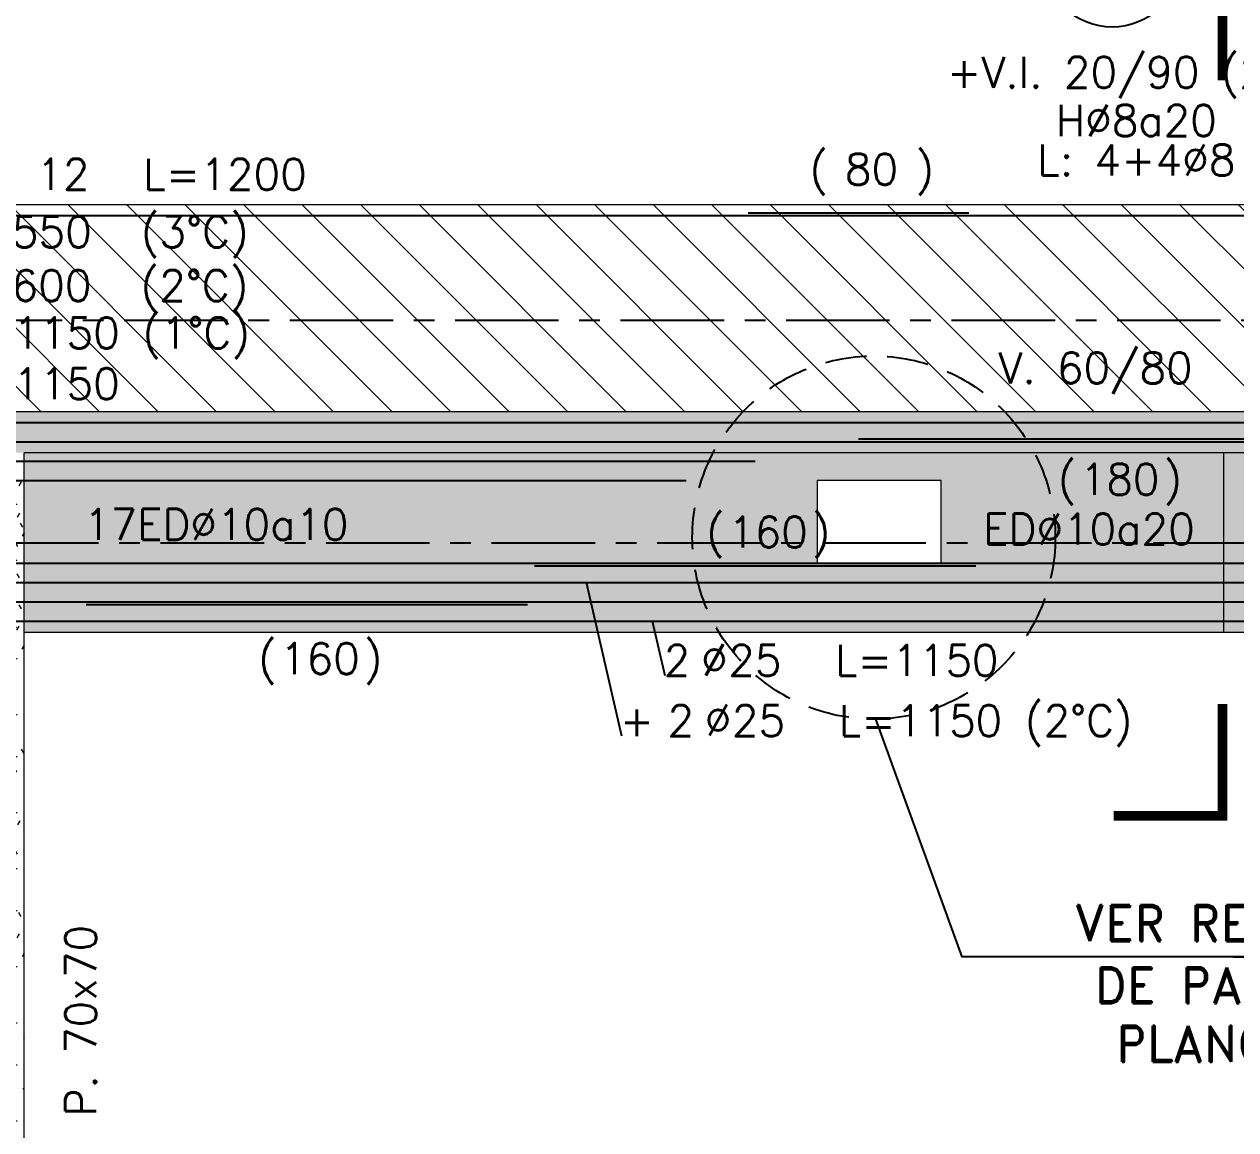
# Model space of a CAD drawing. Extents: x -58 to 5689, y 66 to 4123.
# Drawn here: x 3421.9 to 3861.2, y 3154.8 to 3555.6 of the extents above; entities that cross this region are included whole.
import ezdxf
from ezdxf.enums import TextEntityAlignment as Align
from ezdxf.xclip import XClip

# ---------------------------------------------------------------- set-up
doc = ezdxf.new("R2010")
doc.units = 0
doc.header["$LTSCALE"] = 30
doc.header["$MEASUREMENT"] = 0
doc.header["$XCLIPFRAME"] = 0
for name, pattern in [("EJE3-3'$0$CENTER", [2, 1.25, -0.25, 0.25, -0.25]), ("EJE3-3'$0$DASHED", [0.75, 0.5, -0.25]), ("EJE3-3'$0$RLE-PROYECCION", [0.71438, 0.47625, -0.23813])]:
    doc.linetypes.add(name, pattern=pattern)
doc.layers.get('0').update_dxf_attribs({"linetype": 'CONTINUOUS'})
for name, color, linetype in [("EJE3-3'$0$CORTES", 5, 'CONTINUOUS'), ("EJE3-3'$0$RLA-CONTORNOS", 3, 'CONTINUOUS'), ("EJE3-3'$0$RLA-CORTES", 5, 'CONTINUOUS'), ("EJE3-3'$0$RLA-FE", 7, 'CONTINUOUS'), ("EJE3-3'$0$RLA-TEXTOS-FE", 9, 'CONTINUOUS')]:
    doc.layers.add(name, color=color, linetype=linetype)
doc.layers.add("EJE3-3'$0$RLA-ACHURADO", color=30, linetype="EJE3-3'$0$RLE-PROYECCION", lineweight=15, transparency=0.7)
doc.layers.add("EJE3-3'$0$RLA-CONTORNO", color=30, linetype='CONTINUOUS', lineweight=15)
doc.layers.add("EJE3-3'$0$RLA-TEXTOS-1", color=9, linetype='CONTINUOUS', lineweight=9)
doc.styles.add("EJE3-3'$0$RomanD", font='romand.shx', dxfattribs={"height": 31.5})
doc.styles.add("EJE3-3'$0$RomanS", font='romans.shx', dxfattribs={"height": 11.25})
doc.styles.add("EJE3-3'$0$Standard", font='txt')
pattern_1 = [(0, (-1824.927, -1302.188), (20.32, 5.08), [1.676, -13.564, 1.676, -13.564, -81.28]), (0, (-1824.927, -1302.188), (20.32, 5.08), [-30.48, 1.676, -28.804, 1.676, -13.564, -35.56]), (0, (-1824.927, -1302.188), (20.32, 5.08), [-76.2, 1.676, -8.484, 1.676, -23.724]), (120, (-1817.307, -1299.648), (-14.559409, 15.057636), [1.676, -13.564, 1.676, -13.564, -81.28]), (120, (-1817.307, -1299.648), (-14.559409, 15.057636), [-30.48, 1.676, -28.804, 1.676, -13.564, -35.56]), (120, (-1817.307, -1299.648), (-14.559409, 15.057636), [-76.2, 1.676, -8.484, 1.676, -23.724]), (240, (-1814.767, -1289.488), (-5.760591, -20.137636), [1.676, -13.564, 1.676, -13.564, -81.28]), (240, (-1814.767, -1289.488), (-5.760591, -20.137636), [-30.48, 1.676, -28.804, 1.676, -13.564, -35.56]), (240, (-1814.767, -1289.488), (-5.760591, -20.137636), [-76.2, 1.676, -8.484, 1.676, -23.724])]

# ---------------------------------------------------------------- blocks, each defined once
blk = doc.blocks.new('*U194')
at = {"layer": "EJE3-3'$0$RLA-FE"}
blk.add_line((0, 0), (1068.21, 0), dxfattribs=at)
at = {"layer": "EJE3-3'$0$RLA-FE", "color": 3, "style": "EJE3-3'$0$RomanS", "flags": 8}
for tag, p in [('F=', (394.97, 8.4)), ('NUM', (409.38, 8.4))]:
    blk.add_attdef(tag, text='', height=11.25, dxfattribs=at).set_placement(p, align=Align.RIGHT)
at = {"layer": "EJE3-3'$0$RLA-FE", "color": 3, "style": "EJE3-3'$0$RomanS"}
for tag, p, flags in [('PHI', (413.27, 8.62), 14), ('DIAM', (423.13, 8.4), 12), ('MINUS', (445.15, 8.4), 13), ('MARK', (458.54, 8.4), 13), ('TEXTO_FE1', (462.8, 8.4), 8), ('TEXTO_FE2', (529.36, 8.42), 8), ('TIPO', (573.8, -75.78), 13), ('NVECES', (559.93, -94.72), 13), ('NUMFE', (563.86, -114.48), 13), ('CAPA', (572.06, -133.6), 13), ('DESPLAZA', (278.34, -151.59), 13), ('ESPACIO', (284.39, -169.95), 13), ('CANT', (298.23, -188.75), 13)]:
    blk.add_attdef(tag, p, '', height=11.25, dxfattribs=dict(at, flags=flags))
blk = doc.blocks.new('*U192')
at = {"layer": "EJE3-3'$0$RLA-FE"}
for p, q in [((0, 0), (1068.21, 0)), ((1068.21, 0), (1118.21, 0))]:
    blk.add_line(p, q, dxfattribs=at)
at = {"layer": "EJE3-3'$0$RLA-FE", "color": 3, "style": "EJE3-3'$0$RomanS", "flags": 8}
for tag, p in [('F=', (575.95, 33.82)), ('NUM', (590.36, 33.82))]:
    blk.add_attdef(tag, text='', height=11.25, dxfattribs=at).set_placement(p, align=Align.RIGHT)
at = {"layer": "EJE3-3'$0$RLA-FE", "color": 3, "style": "EJE3-3'$0$RomanS"}
for tag, p, flags in [('PHI', (594.25, 34.03), 14), ('DIAM', (604.11, 33.82), 12), ('MINUS', (626.13, 33.82), 13), ('MARK', (639.52, 33.82), 13), ('TEXTO_FE1', (642.82, 33.82), 8), ('TEXTO_FE2', (710.34, 33.83), 8), ('TIPO', (573.8, -75.78), 13), ('NVECES', (559.93, -94.72), 13), ('NUMFE', (563.86, -114.48), 13), ('CAPA', (572.06, -133.6), 13), ('DESPLAZA', (278.34, -151.59), 13), ('ESPACIO', (284.39, -169.95), 13), ('CANT', (298.23, -188.75), 13)]:
    blk.add_attdef(tag, p, '', height=11.25, dxfattribs=dict(at, flags=flags))
blk = doc.blocks.new('*U123')
at = {"layer": "EJE3-3'$0$RLA-FE"}
for q in [(0, 0), (468.21, 0)]:
    blk.add_line((0, 0), q, dxfattribs=at)
at = {"layer": "EJE3-3'$0$RLA-FE", "color": 3, "style": "EJE3-3'$0$RomanS", "flags": 8}
for tag, p in [('F=', (183.44, 36.32)), ('NUM', (197.85, 36.32))]:
    blk.add_attdef(tag, text='', height=11.25, dxfattribs=at).set_placement(p, align=Align.RIGHT)
at = {"layer": "EJE3-3'$0$RLA-FE", "color": 3, "style": "EJE3-3'$0$RomanS"}
for tag, p, flags in [('PHI', (201.74, 36.54), 14), ('DIAM', (211.6, 36.32), 12), ('MINUS', (233.62, 36.32), 13), ('MARK', (247.01, 36.32), 13), ('TEXTO_FE1', (250.31, 36.32), 8), ('TEXTO_FE2', (317.83, 36.34), 8), ('TIPO', (273.8, -75.78), 13), ('NVECES', (259.93, -94.72), 13), ('NUMFE', (263.86, -114.48), 13), ('CAPA', (272.06, -133.6), 13), ('DESPLAZA', (278.34, -151.59), 13), ('ESPACIO', (284.39, -169.95), 13), ('CANT', (298.23, -188.75), 13)]:
    blk.add_attdef(tag, p, '', height=11.25, dxfattribs=dict(at, flags=flags))
blk = doc.blocks.new('*U169')
at = {"layer": "EJE3-3'$0$RLA-FE", "color": 6}
blk.add_line((0, 1), (180, 1), dxfattribs=at)
at = {"layer": "EJE3-3'$0$RLA-FE", "color": 3, "style": "EJE3-3'$0$RomanS", "flags": 8}
for tag, p in [('(', (75.66, -19.25)), ('EMP', (94.68, -19.25)), (')', (113.99, -19.25))]:
    blk.add_attdef(tag, text='', height=11.25, dxfattribs=at).set_placement(p, align=Align.CENTER)
blk = doc.blocks.new('*U193')
at = {"layer": "EJE3-3'$0$RLA-FE"}
for p, q in [((0, 0), (518.21, 0)), ((518.21, 0), (568.21, 0)), ((568.21, 0), (600, 0)), ((600, 0), (600, 0))]:
    blk.add_line(p, q, dxfattribs=at)
at = {"layer": "EJE3-3'$0$RLA-FE", "color": 3, "style": "EJE3-3'$0$RomanS", "flags": 8}
for tag, p in [('F=', (242.83, 57.99)), ('NUM', (257.24, 57.99))]:
    blk.add_attdef(tag, text='', height=11.25, dxfattribs=at).set_placement(p, align=Align.RIGHT)
at = {"layer": "EJE3-3'$0$RLA-FE", "color": 3, "style": "EJE3-3'$0$RomanS"}
for tag, p, flags in [('PHI', (261.13, 58.2), 14), ('DIAM', (270.99, 57.99), 12), ('MINUS', (293.01, 57.99), 13), ('MARK', (306.4, 57.99), 13), ('TEXTO_FE1', (309.7, 57.99), 8), ('TEXTO_FE2', (377.22, 58), 8), ('TIPO', (298.8, -75.78), 13), ('NVECES', (284.93, -94.72), 13), ('NUMFE', (288.86, -114.48), 13), ('CAPA', (297.06, -133.6), 13), ('DESPLAZA', (278.34, -151.59), 13), ('ESPACIO', (284.39, -169.95), 13), ('CANT', (298.23, -188.75), 13)]:
    blk.add_attdef(tag, p, '', height=11.25, dxfattribs=dict(at, flags=flags))
blk = doc.blocks.new('*U195')
at = {"layer": "EJE3-3'$0$RLA-FE"}
for p, q in [((0, 0), (468.21, 0)), ((468.21, 0), (518.21, 0)), ((518.21, 0), (550, 0)), ((550, 0), (550, 0))]:
    blk.add_line(p, q, dxfattribs=at)
at = {"layer": "EJE3-3'$0$RLA-FE", "color": 3, "style": "EJE3-3'$0$RomanS", "flags": 8}
for tag, p in [('F=', (217.93, 84.45)), ('NUM', (232.34, 84.45))]:
    blk.add_attdef(tag, text='', height=11.25, dxfattribs=at).set_placement(p, align=Align.RIGHT)
at = {"layer": "EJE3-3'$0$RLA-FE", "color": 3, "style": "EJE3-3'$0$RomanS"}
for tag, p, flags in [('PHI', (236.24, 84.67), 14), ('DIAM', (246.09, 84.45), 12), ('MINUS', (268.11, 84.45), 13), ('MARK', (281.5, 84.45), 13), ('TEXTO_FE1', (284.8, 84.45), 8), ('TEXTO_FE2', (352.33, 84.47), 8), ('TIPO', (273.8, -75.78), 13), ('NVECES', (259.93, -94.72), 13), ('NUMFE', (263.86, -114.48), 13), ('CAPA', (272.06, -133.6), 13), ('DESPLAZA', (278.34, -151.59), 13), ('ESPACIO', (284.39, -169.95), 13), ('CANT', (298.23, -188.75), 13)]:
    blk.add_attdef(tag, p, '', height=11.25, dxfattribs=dict(at, flags=flags))
blk = doc.blocks.new('*U190')
at = {"layer": "EJE3-3'$0$RLA-FE"}
blk.add_line((0, 0), (1068.21, 0), dxfattribs=at)
at = {"layer": "EJE3-3'$0$RLA-FE", "color": 3, "style": "EJE3-3'$0$RomanS", "flags": 8}
for tag, p in [('F=', (594.6, -19.89)), ('NUM', (609.01, -19.89))]:
    blk.add_attdef(tag, text='', height=11.25, dxfattribs=at).set_placement(p, align=Align.RIGHT)
at = {"layer": "EJE3-3'$0$RLA-FE", "color": 3, "style": "EJE3-3'$0$RomanS"}
for tag, p, flags in [('PHI', (612.91, -19.68), 12), ('DIAM', (622.76, -19.89), 12), ('MINUS', (644.78, -19.89), 13), ('MARK', (658.17, -19.89), 13), ('TEXTO_FE1', (661.48, -19.89), 8), ('TEXTO_FE2', (729, -19.88), 8), ('TIPO', (573.8, -57.92), 13), ('NVECES', (559.93, -76.86), 13), ('NUMFE', (563.86, -96.62), 13), ('CAPA', (572.06, -115.74), 13), ('DESPLAZA', (277.18, -134.17), 13), ('ESPACIO', (283.22, -152.53), 13), ('CANT', (297.06, -171.33), 13)]:
    blk.add_attdef(tag, p, '', height=11.25, dxfattribs=dict(at, flags=flags))
blk = doc.blocks.new('*U187')
at = {"layer": "EJE3-3'$0$RLA-FE"}
for p, q in [((0, 0), (1068.21, 0)), ((1068.21, 0), (1118.21, 0)), ((1118.21, 0), (1150, 0)), ((1150, 0), (1150, 0))]:
    blk.add_line(p, q, dxfattribs=at)
at = {"layer": "EJE3-3'$0$RLA-FE", "color": 3, "style": "EJE3-3'$0$RomanS", "flags": 8}
for tag, p in [('F=', (422.21, -36.3)), ('NUM', (436.62, -36.3))]:
    blk.add_attdef(tag, text='', height=11.25, dxfattribs=at).set_placement(p, align=Align.RIGHT)
at = {"layer": "EJE3-3'$0$RLA-FE", "color": 3, "style": "EJE3-3'$0$RomanS"}
for tag, p, flags in [('PHI', (440.52, -36.08), 12), ('DIAM', (450.37, -36.3), 12), ('MINUS', (472.39, -36.3), 13), ('MARK', (485.78, -36.3), 13), ('TEXTO_FE1', (489.08, -36.3), 8), ('TEXTO_FE2', (556.6, -36.28), 8), ('TIPO', (573.8, -57.92), 13), ('NVECES', (559.93, -76.86), 13), ('NUMFE', (563.86, -96.62), 13), ('CAPA', (572.06, -115.74), 13), ('DESPLAZA', (277.18, -134.17), 13), ('ESPACIO', (283.22, -152.53), 13), ('CANT', (297.06, -171.33), 13)]:
    blk.add_attdef(tag, p, '', height=11.25, dxfattribs=dict(at, flags=flags))
blk = doc.blocks.new('*U197')
at = {"layer": "EJE3-3'$0$RLA-FE"}
for q in [(0, 0), (1068.21, 0)]:
    blk.add_line((0, 0), q, dxfattribs=at)
at = {"layer": "EJE3-3'$0$RLA-FE", "color": 3, "style": "EJE3-3'$0$RomanS", "flags": 8}
for tag, p in [('F=', (483.44, -36.3)), ('NUM', (497.85, -36.3))]:
    blk.add_attdef(tag, text='', height=11.25, dxfattribs=at).set_placement(p, align=Align.RIGHT)
at = {"layer": "EJE3-3'$0$RLA-FE", "color": 3, "style": "EJE3-3'$0$RomanS"}
for tag, p, flags in [('PHI', (501.74, -36.08), 12), ('DIAM', (511.6, -36.3), 12), ('MINUS', (533.62, -36.3), 13), ('MARK', (547.01, -36.3), 13), ('TEXTO_FE1', (550.31, -36.3), 8), ('TEXTO_FE2', (617.83, -36.28), 8), ('TIPO', (573.8, -57.92), 13), ('NVECES', (559.93, -76.86), 13), ('NUMFE', (563.86, -96.62), 13), ('CAPA', (572.06, -115.74), 13), ('DESPLAZA', (277.18, -134.17), 13), ('ESPACIO', (283.22, -152.53), 13), ('CANT', (297.06, -171.33), 13)]:
    blk.add_attdef(tag, p, '', height=11.25, dxfattribs=dict(at, flags=flags))
blk = doc.blocks.new('*U199')
at = {"layer": "EJE3-3'$0$RLA-FE", "color": 6}
blk.add_line((0, -1), (160, -1), dxfattribs=at)
at = {"layer": "EJE3-3'$0$RLA-FE", "color": 3, "style": "EJE3-3'$0$RomanS", "flags": 8}
for tag, p in [('(', (65.66, -26.21)), (')', (103.99, -26.21)), ('EMP', (84.68, -26.21))]:
    blk.add_attdef(tag, text='', height=11.25, dxfattribs=at).set_placement(p, align=Align.CENTER)
blk = doc.blocks.new('*U191')
at = {"layer": "EJE3-3'$0$RLA-FE"}
blk.add_line((0, 0), (1068.21, 0), dxfattribs=at)
at = {"layer": "EJE3-3'$0$RLA-FE", "color": 3, "style": "EJE3-3'$0$RomanS", "flags": 8}
for tag, p in [('F=', (483.44, -55.75)), ('NUM', (497.85, -55.75))]:
    blk.add_attdef(tag, text='', height=11.25, dxfattribs=at).set_placement(p, align=Align.RIGHT)
at = {"layer": "EJE3-3'$0$RLA-FE", "color": 3, "style": "EJE3-3'$0$RomanS"}
for tag, p, flags in [('PHI', (501.74, -55.54), 12), ('DIAM', (511.6, -55.75), 12), ('MINUS', (533.62, -55.75), 13), ('MARK', (547.01, -55.75), 13), ('TEXTO_FE1', (550.31, -55.75), 8), ('TIPO', (573.8, -57.92), 13), ('TEXTO_FE2', (617.83, -55.73), 8), ('NVECES', (559.93, -76.86), 13), ('NUMFE', (563.86, -96.62), 13), ('CAPA', (572.06, -115.74), 13), ('DESPLAZA', (277.18, -134.17), 13), ('ESPACIO', (283.22, -152.53), 13), ('CANT', (297.06, -171.33), 13)]:
    blk.add_attdef(tag, p, '', height=11.25, dxfattribs=dict(at, flags=flags))
blk = doc.blocks.new('*U188')
at = {"layer": "EJE3-3'$0$RLA-FE"}
for p, q in [((0, 0), (1068.21, 0)), ((1068.21, 0), (1118.21, 0)), ((1118.21, 0), (1150, 0)), ((1150, 0), (1150, 0))]:
    blk.add_line(p, q, dxfattribs=at)
at = {"layer": "EJE3-3'$0$RLA-FE", "color": 3, "style": "EJE3-3'$0$RomanS"}
for tag, p, flags in [('TIPO', (573.8, -57.92), 13), ('PHI', (279, -70.12), 12), ('DIAM', (288.86, -70.33), 12), ('MINUS', (310.88, -70.33), 13), ('MARK', (324.27, -70.33), 13), ('TEXTO_FE1', (327.57, -70.33), 8), ('TEXTO_FE2', (395.09, -70.31), 8), ('NVECES', (559.93, -76.86), 13), ('NUMFE', (563.86, -96.62), 13), ('CAPA', (572.06, -115.74), 13), ('DESPLAZA', (277.18, -134.17), 13), ('ESPACIO', (283.22, -152.53), 13), ('CANT', (297.06, -171.33), 13)]:
    blk.add_attdef(tag, p, '', height=11.25, dxfattribs=dict(at, flags=flags))
at = {"layer": "EJE3-3'$0$RLA-FE", "color": 3, "style": "EJE3-3'$0$RomanS", "flags": 8}
for tag, p in [('F=', (260.7, -70.33)), ('NUM', (275.11, -70.33))]:
    blk.add_attdef(tag, text='', height=11.25, dxfattribs=at).set_placement(p, align=Align.RIGHT)
blk = doc.blocks.new('*U196')
at = {"layer": "EJE3-3'$0$RLA-FE"}
for q in [(0, 0), (1068.21, 0)]:
    blk.add_line((0, 0), q, dxfattribs=at)
at = {"layer": "EJE3-3'$0$RLA-FE", "color": 3, "style": "EJE3-3'$0$RomanS"}
for tag, p, flags in [('TIPO', (573.8, -57.92), 13), ('PHI', (339.98, -70.11), 12), ('DIAM', (349.83, -70.33), 12), ('MINUS', (371.85, -70.33), 13), ('MARK', (385.24, -70.33), 13), ('TEXTO_FE1', (388.54, -70.33), 8), ('TEXTO_FE2', (456.06, -70.31), 8), ('NVECES', (559.93, -76.86), 13), ('NUMFE', (563.86, -96.62), 13), ('CAPA', (572.06, -115.74), 13), ('DESPLAZA', (277.18, -134.17), 13), ('ESPACIO', (283.22, -152.53), 13), ('CANT', (297.06, -171.33), 13)]:
    blk.add_attdef(tag, p, '', height=11.25, dxfattribs=dict(at, flags=flags))
at = {"layer": "EJE3-3'$0$RLA-FE", "color": 3, "style": "EJE3-3'$0$RomanS", "flags": 8}
for tag, p in [('F=', (321.67, -70.33)), ('NUM', (336.08, -70.33))]:
    blk.add_attdef(tag, text='', height=11.25, dxfattribs=at).set_placement(p, align=Align.RIGHT)
blk = doc.blocks.new('*U189')
at = {"layer": "EJE3-3'$0$RLA-FE", "color": 6}
blk.add_line((0, -1), (160, -1), dxfattribs=at)
at = {"layer": "EJE3-3'$0$RLA-FE", "color": 3, "style": "EJE3-3'$0$RomanS", "flags": 8}
for tag, p in [('(', (65.66, 5.62)), (')', (103.99, 5.62)), ('EMP', (84.68, 5.62))]:
    blk.add_attdef(tag, text='', height=11.25, dxfattribs=at).set_placement(p, align=Align.CENTER)
blk = doc.blocks.new('*X361')
at = {"color": 0}
for p, q in [((2610.12, 1260), (2610.36, 1260)), ((2611.85, 1257.5), (2612.86, 1257.5)), ((2613.19, 1255), (2615.36, 1255)), ((2614.19, 1252.5), (2617.86, 1252.5)), ((2614.89, 1250), (2620.36, 1250)), ((2615.32, 1247.5), (2622.86, 1247.5)), ((2615.49, 1245), (2625.36, 1245)), ((2615.09, 1240), (2621.36, 1240)), ((2615.42, 1242.5), (2623.86, 1242.5)), ((2613.62, 1235), (2616.36, 1235)), ((2614.5, 1237.5), (2618.86, 1237.5)), ((2610.87, 1230), (2611.36, 1230)), ((2612.43, 1232.5), (2613.86, 1232.5)), ((2608.83, 1227.5), (2608.86, 1227.5))]:
    blk.add_line(p, q, dxfattribs=at)
blk = doc.blocks.new('*U363')
at = {"layer": "EJE3-3'$0$RLA-CORTES", "color": 2, "linetype": 'Continuous'}
for p, q in [((-57.68, 77.32), (-75.36, 59.64)), ((-75.36, 59.64), (-57.68, 41.96))]:
    blk.add_line(p, q, dxfattribs=at)
at = {"layer": "EJE3-3'$0$RLA-CORTES", "color": 2, "linetype": 'Continuous', "const_width": 3.5}
blk.add_lwpolyline([(-65, 59.64), (0, 59.64), (0, 15.14)], dxfattribs=at)
at = {"layer": "EJE3-3'$0$RLA-CORTES", "color": 2, "const_width": 3.51}
blk.add_lwpolyline([(-39.53, -251.38), (0, -251.38), (0, -210.91)], dxfattribs=at)
at = {"layer": "EJE3-3'$0$RLA-CORTES", "color": 1, "linetype": 'Continuous'}
blk.add_arc((-40, 59.64), 25, 225, 135, dxfattribs=at)
at = {"layer": "EJE3-3'$0$RLA-CORTES", "color": 2, "linetype": 'Continuous'}
blk.add_arc((-40, 59.64), 25, 135, 225, dxfattribs=at)
at = {"layer": "EJE3-3'$0$RLA-CORTES", "color": 2, "linetype": 'Continuous', "xscale": -1}
blk.add_blockref('*X361', (2550.5, -1184.86), dxfattribs=at)
at = {"layer": "EJE3-3'$0$RLA-CORTES", "color": 3, "linetype": 'Continuous', "flags": 12}
for tag, style, p in [('CORTE', "EJE3-3'$0$RomanD", (-40.55, 65.92)), ('PLANO', "EJE3-3'$0$Standard", (-40.42, 40.8))]:
    blk.add_attdef(tag, text='', height=13, dxfattribs=dict(at, style=style)).set_placement(p, align=Align.CENTER)
at = {"layer": "EJE3-3'$0$RLA-CORTES", "color": 3, "linetype": 'Continuous', "style": "EJE3-3'$0$RomanD", "flags": 13}
blk.add_attdef('NUM', text='', height=13, dxfattribs=at).set_placement((42.87, -10.98), align=Align.MIDDLE)
blk = doc.blocks.new("EJE3-3'$0$A$C77AA4CF1")
at = {"layer": "EJE3-3'$0$CORTES", "color": 1, "linetype": 'Continuous'}
for points in [[(243.25, 38.09), (97.89, 38.09), (66.5, 124.27)], [(196.23, 38.09), (341.58, 38.09), (372.98, 124.27)]]:
    blk.add_lwpolyline(points, dxfattribs=at)
at = {"layer": "EJE3-3'$0$CORTES", "color": 1, "linetype": "EJE3-3'$0$DASHED"}
blk.add_circle((65.8, 190.07), 65.8, dxfattribs=at)
at = {"layer": "EJE3-3'$0$CORTES", "color": 3, "style": "EJE3-3'$0$RomanD"}
for s, p in [('VER REF. TIP. 2', (138.54, 43.76)), ('DE PASADA EN', (145.85, 21.23)), ('PLANO Nº002', (153.64, 0))]:
    blk.add_text(s, height=13, dxfattribs=at).set_placement(p)
blk = doc.blocks.new('*U427')
at = {"layer": "EJE3-3'$0$RLA-FE"}
for p, q in [((0, 0), (1118.21, 0)), ((1118.21, 0), (1168.21, 0)), ((1168.21, 0), (1200, 0)), ((1200, 0), (1200, 0))]:
    blk.add_line(p, q, dxfattribs=at)
at = {"layer": "EJE3-3'$0$RLA-FE", "color": 3, "style": "EJE3-3'$0$RomanS", "flags": 8}
for tag, p in [('F=', (833.74, 9.32)), ('NUM', (848.15, 9.32))]:
    blk.add_attdef(tag, text='', height=11.25, dxfattribs=at).set_placement(p, align=Align.RIGHT)
at = {"layer": "EJE3-3'$0$RLA-FE", "color": 3, "style": "EJE3-3'$0$RomanS"}
for tag, p, flags in [('PHI', (852.05, 9.54), 14), ('DIAM', (861.9, 9.32), 12), ('MINUS', (883.92, 9.32), 13), ('MARK', (897.31, 9.32), 13), ('TEXTO_FE1', (900.61, 9.32), 8), ('TEXTO_FE2', (968.13, 9.34), 8), ('TIPO', (598.8, -75.78), 13), ('NVECES', (584.93, -94.72), 13), ('NUMFE', (588.86, -114.48), 13), ('CAPA', (597.06, -133.6), 13), ('DESPLAZA', (278.34, -151.59), 13), ('ESPACIO', (284.39, -169.95), 13), ('CANT', (298.23, -188.75), 13)]:
    blk.add_attdef(tag, p, '', height=11.25, dxfattribs=dict(at, flags=flags))
blk = doc.blocks.new('*U424')
at = {"layer": "EJE3-3'$0$RLA-FE"}
for q in [(0, 0), (1118.21, 0)]:
    blk.add_line((0, 0), q, dxfattribs=at)
at = {"layer": "EJE3-3'$0$RLA-FE", "color": 3, "style": "EJE3-3'$0$RomanS", "flags": 8}
for tag, p in [('F=', (508.44, 9.32)), ('NUM', (522.85, 9.32))]:
    blk.add_attdef(tag, text='', height=11.25, dxfattribs=at).set_placement(p, align=Align.RIGHT)
at = {"layer": "EJE3-3'$0$RLA-FE", "color": 3, "style": "EJE3-3'$0$RomanS"}
for tag, p, flags in [('PHI', (526.74, 9.54), 14), ('DIAM', (536.6, 9.32), 12), ('MINUS', (558.62, 9.32), 13), ('MARK', (572.01, 9.32), 13), ('TEXTO_FE1', (575.31, 9.32), 8), ('TEXTO_FE2', (642.83, 9.34), 8), ('TIPO', (598.8, -75.78), 13), ('NVECES', (584.93, -94.72), 13), ('NUMFE', (588.86, -114.48), 13), ('CAPA', (597.06, -133.6), 13), ('DESPLAZA', (278.34, -151.59), 13), ('ESPACIO', (284.39, -169.95), 13), ('CANT', (298.23, -188.75), 13)]:
    blk.add_attdef(tag, p, '', height=11.25, dxfattribs=dict(at, flags=flags))
blk = doc.blocks.new('*U425')
at = {"layer": "EJE3-3'$0$RLA-FE", "color": 6}
blk.add_line((0, 1), (80, 1), dxfattribs=at)
at = {"layer": "EJE3-3'$0$RLA-FE", "color": 3, "style": "EJE3-3'$0$RomanS", "flags": 8}
for tag, p in [('(', (25.66, 11.14)), ('EMP', (44.68, 11.14)), (')', (63.99, 11.14))]:
    blk.add_attdef(tag, text='', height=11.25, dxfattribs=at).set_placement(p, align=Align.CENTER)
blk = doc.blocks.new("EJE3-3'")
at = {"layer": "EJE3-3'$0$RLA-ACHURADO"}
h = blk.add_hatch(dxfattribs=at)
h.set_pattern_fill('RLE-N_E__2_ETAPA', color=256, style=0, pattern_type=2)
h.set_pattern_definition([(315, (-1824.927, -1302.188), (10.6066, 10.6066), [])])
h.paths.add_polyline_path([(680.82, 1183), (1115.48, 1183), (1115.48, 1258), (615.48, 1258), (615.48, 1183), (640.48, 1183)], flags=0)
h = blk.add_hatch(dxfattribs=at)
h.set_pattern_fill('SAND - DENSE', color=256, style=0, pattern_type=2)
h.set_pattern_definition(pattern_1)
h.paths.add_polyline_path([(1570.48, 1168), (2135.48, 1168), (2135.48, 1171), (2070.48, 1171), (2070.48, 1183), (635.48, 1183), (635.48, 1168), (1381.4, 1168)], flags=0)
h = blk.add_hatch(dxfattribs=at)
h.set_pattern_fill('SAND - DENSE', color=256, style=0, pattern_type=2)
h.set_pattern_definition(pattern_1)
h.paths.add_polyline_path([(635.48, 787), (640.48, 787), (640.48, 1168), (635.48, 1168), (635.48, 1103), (575.48, 1103), (575.48, 1168), (570.48, 1168), (570.48, 787)], flags=0)
h = blk.add_hatch(dxfattribs=at)
h.set_pattern_fill('SAND - DENSE', color=256, style=0, pattern_type=2)
h.set_pattern_definition([(0, (-1824.926, -1302.188), (20.32, 5.08), [1.676, -13.564, 1.676, -13.564, -81.28]), (0, (-1824.926, -1302.188), (20.32, 5.08), [-30.48, 1.676, -28.804, 1.676, -13.564, -35.56]), (0, (-1824.926, -1302.188), (20.32, 5.08), [-76.2, 1.676, -8.484, 1.676, -23.724]), (120, (-1817.306, -1299.648), (-14.559409, 15.057636), [1.676, -13.564, 1.676, -13.564, -81.28]), (120, (-1817.306, -1299.648), (-14.559409, 15.057636), [-30.48, 1.676, -28.804, 1.676, -13.564, -35.56]), (120, (-1817.306, -1299.648), (-14.559409, 15.057636), [-76.2, 1.676, -8.484, 1.676, -23.724]), (240, (-1814.766, -1289.488), (-5.760591, -20.137636), [1.676, -13.564, 1.676, -13.564, -81.28]), (240, (-1814.766, -1289.488), (-5.760591, -20.137636), [-30.48, 1.676, -28.804, 1.676, -13.564, -35.56]), (240, (-1814.766, -1289.488), (-5.760591, -20.137636), [-76.2, 1.676, -8.484, 1.676, -23.724])])
h.paths.add_polyline_path([(927.98, 1128), (927.98, 1158), (972.98, 1158), (972.98, 1128)])
h.paths.add_polyline_path([(640.48, 1103), (1570.48, 1103), (1570.48, 1168), (640.48, 1168)])
h.paths.add_polyline_path([(1237.98, 1128), (1237.98, 1158), (1282.98, 1158), (1282.98, 1128)])
at = {"color": 1, "linetype": "EJE3-3'$0$CENTER"}
blk.add_lwpolyline([(-1483.27, 1216.05), (2167.44, 1216.05, -0.414214), (2187.44, 1196.05), (2187.44, 1155.29, -0.414214), (2167.44, 1135.29), (-1483.27, 1135.29, -0.414214), (-1503.27, 1155.29), (-1503.27, 1196.05, -0.414214)], format="xyb", close=True, dxfattribs=at)
at = {"layer": "EJE3-3'$0$RLA-CONTORNO"}
for p, q in [((615.48, 1258), (1115.48, 1258)), ((635.48, 1183), (2070.48, 1183)), ((640.48, 787), (640.48, 1168)), ((1570.48, 1168), (640.48, 1168)), ((1075.48, 1103), (1075.48, 1168)), ((640.48, 1103), (1570.48, 1103))]:
    blk.add_line(p, q, dxfattribs=at)
blk.add_lwpolyline([(927.98, 1128), (972.98, 1128), (972.98, 1158), (927.98, 1158)], close=True, dxfattribs=at)
at = {"layer": "EJE3-3'$0$RLA-CONTORNOS", "color": 2}
for p, q in [((857.14, 1065.25), (844.31, 1121)), ((872.89, 1087.11), (868.31, 1107))]:
    blk.add_line(p, q, dxfattribs=at)
at = {"layer": "EJE3-3'$0$RLA-CORTES"}
ref = blk.add_blockref('*U363', (1074.96, 1287.81), dxfattribs=at)
ref.add_attrib('PLANO', '-', dxfattribs={"color": 3, "linetype": 'Continuous', "height": 13, "style": "EJE3-3'$0$Standard"}).set_placement((1034.53, 1328.61), align=Align.CENTER)
ref.add_attrib('CORTE', 'A', dxfattribs={"color": 3, "linetype": 'Continuous', "height": 13, "style": "EJE3-3'$0$RomanD"}).set_placement((1034.4, 1353.74), align=Align.CENTER)
at = {"layer": "EJE3-3'$0$RLA-FE"}
ref = blk.add_blockref('*U425', (902.98, 1254), dxfattribs=at)
ref.add_attrib('EMP', '80', dxfattribs={"color": 3, "height": 11.25, "style": "EJE3-3'$0$RomanS"}).set_placement((947.66, 1265.14), align=Align.CENTER)
ref.add_attrib('(', '(', dxfattribs={"color": 3, "height": 11.25, "style": "EJE3-3'$0$RomanS"}).set_placement((928.64, 1265.14), align=Align.CENTER)
ref.add_attrib(')', ')', dxfattribs={"color": 3, "height": 11.25, "style": "EJE3-3'$0$RomanS"}).set_placement((966.98, 1265.14), align=Align.CENTER)
ref = blk.add_blockref('*U427', (-217.02, 1254), dxfattribs=at)
ref.add_attrib('DIAM', '12', (644.88, 1263.32), dxfattribs={"color": 3, "height": 11.25, "style": "EJE3-3'$0$RomanS"})
ref.add_attrib('TEXTO_FE1', 'L=1200', (683.59, 1263.32), dxfattribs={"color": 3, "height": 11.25, "style": "EJE3-3'$0$RomanS"})
for name, p in [('*U424', (902.98, 1254)), ('*U123', (942.98, 1172)), ('*U188', (-164.52, 1128)), ('*U196', (825.48, 1128)), ('*U187', (-327.02, 1114)), ('*U197', (662.98, 1114))]:
    blk.add_blockref(name, p, dxfattribs=at)
ref = blk.add_blockref('*U195', (330.48, 1158), dxfattribs=at)
ref.add_attrib('TEXTO_FE1', 'L=550', (615.28, 1242.45), dxfattribs={"color": 3, "height": 11.25, "style": "EJE3-3'$0$RomanS"})
ref.add_attrib('TEXTO_FE2', '(3°C)', (682.81, 1242.47), dxfattribs={"color": 3, "height": 11.25, "style": "EJE3-3'$0$RomanS"})
ref = blk.add_blockref('*U193', (305.48, 1165), dxfattribs=at)
ref.add_attrib('TEXTO_FE1', 'L=600', (615.18, 1222.99), dxfattribs={"color": 3, "height": 11.25, "style": "EJE3-3'$0$RomanS"})
ref.add_attrib('TEXTO_FE2', '(2°C)', (682.7, 1223), dxfattribs={"color": 3, "height": 11.25, "style": "EJE3-3'$0$RomanS"})
ref = blk.add_blockref('*U192', (-27.02, 1172), dxfattribs=at)
ref.add_attrib('TEXTO_FE1', 'L=1150', (615.8, 1205.82), dxfattribs={"color": 3, "height": 11.25, "style": "EJE3-3'$0$RomanS"})
ref.add_attrib('TEXTO_FE2', '(1°C)', (683.32, 1205.83), dxfattribs={"color": 3, "height": 11.25, "style": "EJE3-3'$0$RomanS"})
ref = blk.add_blockref('*U194', (152.98, 1179), dxfattribs=at)
ref.add_attrib('TEXTO_FE1', 'L=1150', (615.78, 1187.4), dxfattribs={"color": 3, "height": 11.25, "style": "EJE3-3'$0$RomanS"})
ref = blk.add_blockref('*U169', (942.98, 1172), dxfattribs=at)
ref.add_attrib('EMP', '180', dxfattribs={"color": 3, "height": 11.25, "style": "EJE3-3'$0$RomanS"}).set_placement((1037.66, 1152.75), align=Align.CENTER)
ref.add_attrib('(', '(', dxfattribs={"color": 3, "height": 11.25, "style": "EJE3-3'$0$RomanS"}).set_placement((1018.64, 1152.75), align=Align.CENTER)
ref.add_attrib(')', ')', dxfattribs={"color": 3, "height": 11.25, "style": "EJE3-3'$0$RomanS"}).set_placement((1056.98, 1152.75), align=Align.CENTER)
ref = blk.add_blockref('*U189', (825.48, 1128), dxfattribs=at)
ref.add_attrib('EMP', '160', dxfattribs={"color": 3, "height": 11.25, "style": "EJE3-3'$0$RomanS"}).set_placement((910.16, 1133.62), align=Align.CENTER)
ref.add_attrib('(', '(', dxfattribs={"color": 3, "height": 11.25, "style": "EJE3-3'$0$RomanS"}).set_placement((891.14, 1133.62), align=Align.CENTER)
ref.add_attrib(')', ')', dxfattribs={"color": 3, "height": 11.25, "style": "EJE3-3'$0$RomanS"}).set_placement((929.48, 1133.62), align=Align.CENTER)
ref = blk.add_blockref('*U191', (385.48, 1121), dxfattribs=at)
ref.add_attrib('DIAM', '25', (897.08, 1065.25), dxfattribs={"color": 3, "height": 11.25, "style": "EJE3-3'$0$RomanS"})
ref.add_attrib('NUM', '2', dxfattribs={"color": 3, "height": 11.25, "style": "EJE3-3'$0$RomanS"}).set_placement((883.33, 1065.25), align=Align.RIGHT)
ref.add_attrib('TEXTO_FE1', 'L=1150', (935.79, 1065.25), dxfattribs={"color": 3, "height": 11.25, "style": "EJE3-3'$0$RomanS"})
ref.add_attrib('TEXTO_FE2', '(2°C)', (1003.31, 1065.27), dxfattribs={"color": 3, "height": 11.25, "style": "EJE3-3'$0$RomanS"})
ref.add_attrib('PHI', '%%C', (887.23, 1065.46), dxfattribs={"color": 3, "height": 11.25, "style": "EJE3-3'$0$RomanS"})
ref.add_attrib('F=', '+', dxfattribs={"color": 3, "height": 11.25, "style": "EJE3-3'$0$RomanS"}).set_placement((868.92, 1065.25), align=Align.RIGHT)
ref = blk.add_blockref('*U199', (662.98, 1114), dxfattribs=at)
ref.add_attrib('EMP', '160', dxfattribs={"color": 3, "height": 11.25, "style": "EJE3-3'$0$RomanS"}).set_placement((747.66, 1087.79), align=Align.CENTER)
ref.add_attrib('(', '(', dxfattribs={"color": 3, "height": 11.25, "style": "EJE3-3'$0$RomanS"}).set_placement((728.64, 1087.79), align=Align.CENTER)
ref.add_attrib(')', ')', dxfattribs={"color": 3, "height": 11.25, "style": "EJE3-3'$0$RomanS"}).set_placement((766.98, 1087.79), align=Align.CENTER)
ref = blk.add_blockref('*U190', (272.98, 1107), dxfattribs=at)
ref.add_attrib('DIAM', '25', (895.74, 1087.11), dxfattribs={"color": 3, "height": 11.25, "style": "EJE3-3'$0$RomanS"})
ref.add_attrib('NUM', '2', dxfattribs={"color": 3, "height": 11.25, "style": "EJE3-3'$0$RomanS"}).set_placement((881.99, 1087.11), align=Align.RIGHT)
ref.add_attrib('TEXTO_FE1', 'L=1150', (934.46, 1087.11), dxfattribs={"color": 3, "height": 11.25, "style": "EJE3-3'$0$RomanS"})
ref.add_attrib('PHI', '%%C', (885.89, 1087.32), dxfattribs={"color": 3, "height": 11.25, "style": "EJE3-3'$0$RomanS"})
at = {"layer": "EJE3-3'$0$RLA-TEXTOS-FE"}
blk.add_blockref("EJE3-3'$0$A$C77AA4CF1", (882.72, 947.21), dxfattribs=at)
at = {"layer": "EJE3-3'$0$RLA-TEXTOS-1", "char_height": 11.25, "attachment_point": 5, "line_spacing_factor": 0.941778, "style": "EJE3-3'$0$RomanS"}
for s, insert, width in [('+V.I. 20/90 (2ºETAPA)', (1061.1, 1304.03), 208.8964), ('V. 60/80', (1028.92, 1196.87), 77.8962)]:
    blk.add_mtext(s, dxfattribs=dict(at, insert=insert, width=width))
at = {"layer": "EJE3-3'$0$RLA-TEXTOS-1", "insert": (660.96, 962.13), "char_height": 11.25, "width": 129.8188, "attachment_point": 5, "rotation": 90, "line_spacing_factor": 0.983083, "style": "EJE3-3'$0$RomanS"}
blk.add_mtext('P. 70x70', dxfattribs=at)
at = {"layer": "EJE3-3'$0$RLA-TEXTOS-FE", "color": 9, "style": "EJE3-3'$0$RomanS"}
for s, p in [('H%%C8a20', (1043.71, 1282.82)), ('L: 4+4%%C8', (1043.71, 1268.48)), ('17ED%%C10a10', (710.11, 1136.4)), ('ED%%C10a20', (1026.54, 1134.72))]:
    blk.add_text(s, height=11.25, dxfattribs=at).set_placement(p, align=Align.CENTER)

msp = doc.modelspace()

# ---------------------------------------------------------------- block references
ref = msp.add_blockref("EJE3-3'", (2781.39, 2232.23))
XClip(ref).set_block_clipping_path([(-2788.1086663077, -1277.6573373718), (2905.5071213075, 1601.8318238069)])

doc.saveas('drawing.dxf')
